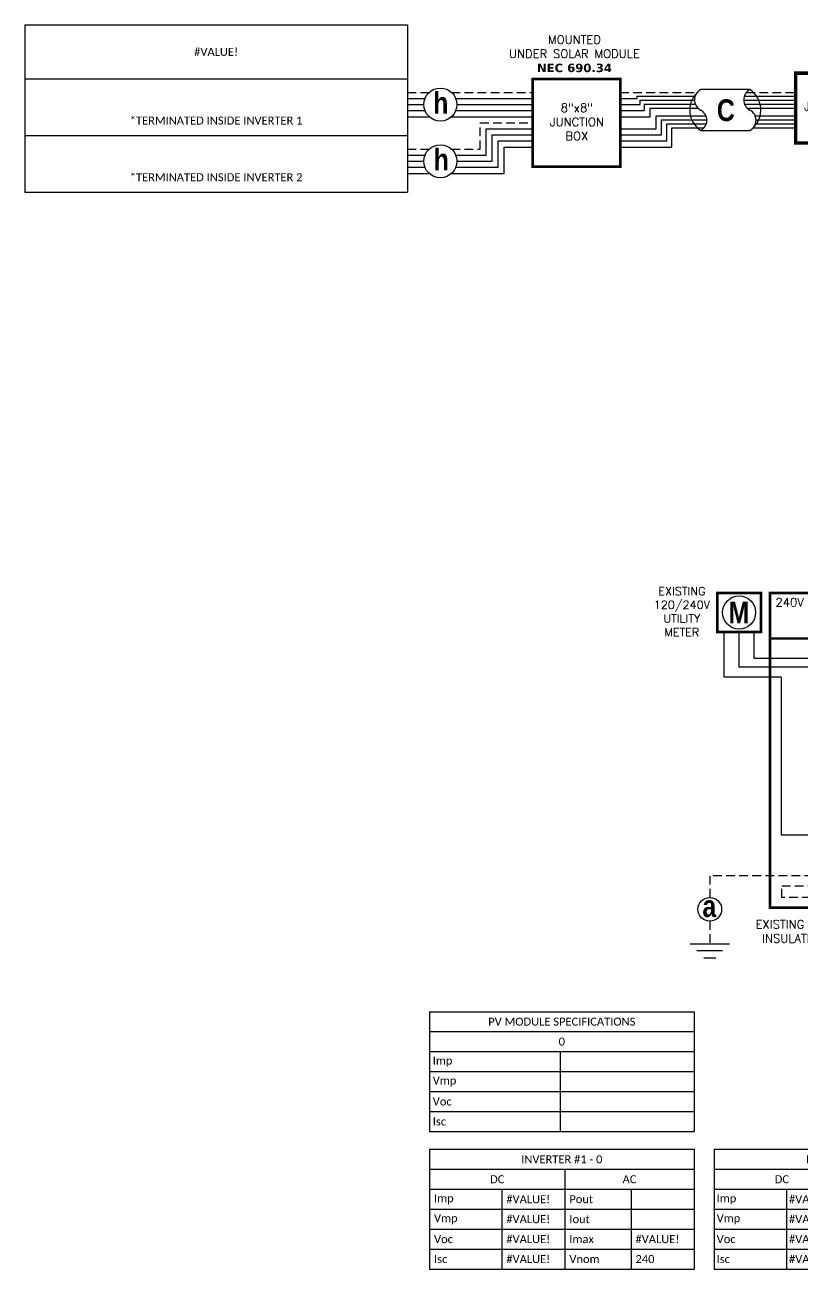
# Model space of a CAD drawing. Header units: feet. Extents: x 7074 to 7867, y 16038 to 16584.
# Drawn here: x 7074 to 7409, y 16038 to 16575 of the extents above; entities that cross this region are included whole.
import ezdxf

# ---------------------------------------------------------------- set-up
doc = ezdxf.new("R2010")
doc.units = ezdxf.units.FT
doc.header["$MEASUREMENT"] = 0
doc.linetypes.add('HIDDEN', pattern=[0.375, 0.25, -0.125])
doc.styles.add('ONE LINE TXT', font='techb___.ttf')
doc.styles.get("Standard").update_dxf_attribs({"font": 'simplex.shx'})

# ---------------------------------------------------------------- blocks, each defined once
blk = doc.blocks.new('*T14')
at = {"color": 0, "lineweight": -2, "transparency": 16777216}
for p, q in [((0, 0), (165.11, 0)), ((0, 0), (0, -72.27)), ((165.11, 0), (165.11, -72.27)), ((0, -23.32), (165.11, -23.32)), ((0, -47.8), (165.11, -47.8)), ((0, -72.27), (165.11, -72.27))]:
    blk.add_line(p, q, dxfattribs=at)
at = {"color": 0, "linetype": 'Continuous', "transparency": 16777216, "char_height": 3.4544, "width": 156.9097, "attachment_point": 5}
for s, insert in [('{\\fCalibri|b0|i0|c0;#VALUE!', (82.56, -11.66)), ('{\\fCalibri|b0|i0|c0;^J^J*TERMINATED INSIDE INVERTER 1', (82.56, -35.56)), ('{\\fCalibri|b0|i0|c0;^J^J*TERMINATED INSIDE INVERTER 2', (82.56, -60.03))]:
    blk.add_mtext(s, dxfattribs=dict(at, insert=insert))
blk = doc.blocks.new('8x8box')
at = {"lineweight": 50, "const_width": 1.19}
blk.add_lwpolyline([(37.78, 0), (0, 0), (0, 37.78), (37.78, 37.78)], close=True, dxfattribs=at)
at = {"color": 1, "char_height": 3.6576, "attachment_point": 5}
for s, width, insert in [(' \\PMOUNTED \\PUNDER SOLAR MODULE\\P{\\fVerdana|b1|i0|c0|p34;NEC 690.34}', 73.0127, (18.01, 51.7)), ('8"x8"  JUNCTION BOX ', 0.4767, (19.03, 19.26))]:
    blk.add_mtext_dynamic_manual_height_columns(s, width=width, gutter_width=7.17, heights=[0], dxfattribs=dict(at, insert=insert))
blk = doc.blocks.new('6x6box')
at = {"lineweight": 50, "const_width": 1.53}
blk.add_lwpolyline([(30.1, 0), (0, 0), (0, 30.1), (30.1, 30.1)], close=True, dxfattribs=at)
at = {"color": 1, "insert": (15.24, 15.71), "char_height": 3.6576, "width": 0.4767, "attachment_point": 5}
blk.add_mtext('6"x6"  JUNCTION BOX  ', dxfattribs=at)
blk = doc.blocks.new('lineTapPanel')
at = {"linetype": 'Continuous'}
h = blk.add_hatch(color=254, dxfattribs=at)
h.dxf.hatch_style = 1
edge = h.paths.add_edge_path()
edge.add_arc((-38.44, 98.34), 1.11, 0, 360)
h = blk.add_hatch(color=254, dxfattribs=at)
h.dxf.hatch_style = 1
edge = h.paths.add_edge_path()
edge.add_arc((-42.47, 94.51), 1.11, 0, 360)
h = blk.add_hatch(color=1, dxfattribs=at)
h.dxf.hatch_style = 1
edge = h.paths.add_edge_path()
edge.add_arc((-42.47, 86.8), 0.291, 0, 360)
h = blk.add_hatch(color=1, dxfattribs=at)
h.dxf.hatch_style = 1
edge = h.paths.add_edge_path()
edge.add_arc((-38.44, 86.8), 0.291, 0, 360)
h = blk.add_hatch(color=1, dxfattribs=at)
h.dxf.hatch_style = 1
edge = h.paths.add_edge_path()
edge.add_arc((-42.47, 77.16), 0.291, 0, 360)
h = blk.add_hatch(color=1, dxfattribs=at)
h.dxf.hatch_style = 1
edge = h.paths.add_edge_path()
edge.add_arc((-38.44, 77.16), 0.291, 0, 360)
h = blk.add_hatch(color=1, dxfattribs=at)
h.dxf.hatch_style = 1
edge = h.paths.add_edge_path()
edge.add_arc((-38.44, 71.16), 0.528, 0, 360)
h = blk.add_hatch(color=1, dxfattribs=at)
h.dxf.hatch_style = 1
edge = h.paths.add_edge_path()
edge.add_arc((-42.47, 67.78), 0.528, 0, 360)
h = blk.add_hatch(color=1, dxfattribs=at)
h.dxf.hatch_style = 1
edge = h.paths.add_edge_path()
edge.add_arc((-38.44, 61.76), 0.528, 0, 360)
h = blk.add_hatch(color=1, dxfattribs=at)
h.dxf.hatch_style = 1
edge = h.paths.add_edge_path()
edge.add_arc((-42.47, 58.38), 0.528, 0, 360)
h = blk.add_hatch(color=1, dxfattribs=at)
h.dxf.hatch_style = 1
edge = h.paths.add_edge_path()
edge.add_arc((-42.47, 48.98), 0.528, 0, 360)
h = blk.add_hatch(color=1, dxfattribs=at)
h.dxf.hatch_style = 1
edge = h.paths.add_edge_path()
edge.add_arc((-38.44, 52.36), 0.528, 0, 360)
h = blk.add_hatch(color=1, dxfattribs=at)
h.dxf.hatch_style = 1
edge = h.paths.add_edge_path()
edge.add_arc((-38.44, 42.95), 0.528, 0, 360)
h = blk.add_hatch(color=1, dxfattribs=at)
h.dxf.hatch_style = 1
edge = h.paths.add_edge_path()
edge.add_arc((-42.47, 39.58), 0.528, 0, 360)
h = blk.add_hatch(color=1, dxfattribs=at)
h.dxf.hatch_style = 1
edge = h.paths.add_edge_path()
edge.add_arc((-38.44, 33.55), 0.528, 0, 360)
h = blk.add_hatch(color=1, dxfattribs=at)
h.dxf.hatch_style = 1
edge = h.paths.add_edge_path()
edge.add_arc((-42.47, 30.17), 0.528, 0, 360)
at = {"color": 155, "true_color": 0x647190}
blk.add_line((-80.92, 126.59), (0, 126.59), dxfattribs=at)
at = {"color": 253, "linetype": 'Continuous'}
for p, q in [((-100.73, 90.2), (-100.73, 109.7)), ((-76.04, 90.2), (-100.73, 90.2)), ((-76.04, 90.2), (-76.04, 22.16)), ((-76.04, 22.16), (-27.25, 22.16)), ((-27.25, 22.16), (-27.25, 17.57)), ((-27.25, 17.57), (-29.89, 17.57)), ((-11.01, 0.16), (-29.89, 0.16)), ((0, 3), (-11.01, 3)), ((-11.01, 3), (-11.01, 0.16))]:
    blk.add_line(p, q, dxfattribs=at)
at = {"color": 10, "linetype": 'Continuous'}
for p, q in [((-94.24, 94.51), (-94.24, 109.7)), ((-43.58, 94.51), (-94.24, 94.51)), ((-42.47, 87.09), (-42.47, 93.4)), ((-41.36, 94.51), (-10.98, 94.51)), ((-10.98, 6), (-10.98, 94.51)), ((-42.47, 30.17), (-42.47, 76.87)), ((-35.88, 67.78), (-45.04, 67.78)), ((-35.88, 58.38), (-45.04, 58.38)), ((-35.88, 48.98), (-45.04, 48.98)), ((-35.88, 39.58), (-45.04, 39.58)), ((-35.88, 30.17), (-45.04, 30.17)), ((0, 6), (-10.98, 6))]:
    blk.add_line(p, q, dxfattribs=at)
at = {"color": 7, "linetype": 'Continuous'}
for p, q in [((-87.75, 98.34), (-87.75, 109.7)), ((-39.56, 98.34), (-87.75, 98.34)), ((-38.44, 87.09), (-38.44, 97.23)), ((-6.96, 9), (-6.96, 98.34)), ((-38.44, 61.76), (-38.44, 76.87)), ((-35.88, 71.16), (-45.04, 71.16)), ((-38.44, 71.16), (-35.88, 71.16)), ((-45.04, 61.76), (-35.88, 61.76)), ((-35.88, 61.76), (-45.04, 61.76)), ((-38.44, 52.36), (-38.44, 61.76)), ((-45.04, 52.36), (-35.88, 52.36)), ((-35.88, 52.36), (-45.04, 52.36)), ((-38.44, 42.95), (-38.44, 52.36)), ((-45.04, 42.95), (-35.88, 42.95)), ((-35.88, 42.95), (-45.04, 42.95)), ((-38.44, 33.55), (-38.44, 42.95)), ((-35.88, 33.55), (-45.04, 33.55))]:
    blk.add_line(p, q, dxfattribs=at)
at = {"lineweight": 50}
blk.add_line((-80.92, 106.95), (0, 106.95), dxfattribs=at)
at = {"color": 7}
for p, q in [((-6.96, 98.34), (-37.33, 98.34)), ((0, 9), (-6.96, 9))]:
    blk.add_line(p, q, dxfattribs=at)
at = {"color": 1, "linetype": 'Continuous'}
for p, q in [((-51.03, -2.51), (-51.03, 20.23)), ((-46.49, 20.23), (-51.03, 20.23)), ((-46.49, 20.23), (-46.49, -2.51)), ((-34.43, -2.43), (-34.43, 20.16)), ((-29.89, 20.16), (-34.43, 20.16)), ((-29.89, 20.16), (-29.89, -2.43)), ((-46.49, -2.51), (-51.03, -2.51)), ((-29.89, -2.43), (-34.43, -2.43))]:
    blk.add_line(p, q, dxfattribs=at)
at = {"color": 4, "linetype": 'Continuous'}
for p, q in [((-47.97, 18.28), (-49.55, 16.71)), ((-31.37, 18.35), (-32.94, 16.78)), ((-47.97, 13.93), (-49.55, 12.36)), ((-31.37, 14), (-32.94, 12.43)), ((-47.97, 9.58), (-49.55, 8.01)), ((-31.37, 9.65), (-32.94, 8.08)), ((-47.97, 5.23), (-49.55, 3.66)), ((-47.97, 0.88), (-49.55, -0.69)), ((-31.37, 5.3), (-32.94, 3.73)), ((-31.37, 0.95), (-32.94, -0.62))]:
    blk.add_line(p, q, dxfattribs=at)
at = {"color": 92, "linetype": 'HIDDEN', "ltscale": 15}
for p, q in [((-51.03, 4.44), (-106.89, 4.44)), ((-106.89, 4.44), (-106.89, -4.87)), ((-75.84, -4.96), (-75.84, 0.09)), ((-75.84, 0.09), (-51.03, 0.09)), ((0, 0), (-6.96, 0)), ((-6.96, -4.96), (-75.84, -4.96)), ((-6.96, 0), (-6.96, -4.96)), ((-106.89, -15.1), (-106.89, -24.84))]:
    blk.add_line(p, q, dxfattribs=at)
at = {"color": 92, "linetype": 'Continuous', "ltscale": 15}
blk.add_line((-34.43, 0.09), (-46.49, 0.09), dxfattribs=at)
at = {"lineweight": 50, "const_width": 1.19}
for points in [[(-103.67, 109.7), (-103.67, 126.59), (-84.82, 126.59), (-84.82, 109.7)], [(-80.92, -9.3), (-80.92, 126.59), (0, 126.59), (0, -9.3)]]:
    blk.add_lwpolyline(points, close=True, dxfattribs=at)
at = {"color": 92, "linetype": 'Continuous', "lineweight": 5, "ltscale": 0.05, "flags": 128}
for points in [[(-45.88, 10.97), (-41.2, 10.97)], [(-43.54, 13.81), (-43.54, 10.97)], [(-42.01, 10.1), (-45.07, 10.1)], [(-42.82, 9.23), (-44.25, 9.23)]]:
    blk.add_lwpolyline(points, dxfattribs=at)
at = {"color": 92, "linetype": 'Continuous', "ltscale": 4, "flags": 128}
for points in [[(-115.37, -24.84), (-98.41, -24.84)], [(-101.35, -27.98), (-112.43, -27.98)], [(-104.29, -31.12), (-109.49, -31.12)]]:
    blk.add_lwpolyline(points, dxfattribs=at)
at = {"linetype": 'Continuous'}
blk.add_circle((-94.24, 118.15), 7.15, dxfattribs=at)
at = {"color": 7, "linetype": 'Continuous'}
for centre, radius in [((-38.44, 98.34), 1.11), ((-38.44, 98.34), 1.11), ((-42.47, 94.51), 1.11), ((-106.89, -9.99), 5.11)]:
    blk.add_circle(centre, radius, dxfattribs=at)
at = {"color": 1, "linetype": 'Continuous'}
for centre, radius in [((-42.47, 86.8), 0.291), ((-38.44, 86.8), 0.291), ((-42.47, 77.16), 0.291), ((-38.44, 77.16), 0.291), ((-38.44, 71.16), 0.528), ((-42.47, 67.78), 0.528), ((-38.44, 61.76), 0.528), ((-42.47, 58.38), 0.528), ((-42.47, 48.98), 0.528), ((-38.44, 52.36), 0.528), ((-38.44, 42.95), 0.528), ((-42.47, 39.58), 0.528), ((-38.44, 33.55), 0.528), ((-42.47, 30.17), 0.528)]:
    blk.add_circle(centre, radius, dxfattribs=at)
at = {"color": 4, "linetype": 'Continuous'}
for centre in [(-48.76, 17.49), (-32.16, 17.57), (-48.76, 13.14), (-32.16, 13.21), (-48.76, 8.79), (-48.76, 4.44), (-32.16, 8.86), (-32.16, 4.51), (-48.76, 0.09), (-32.16, 0.16)]:
    blk.add_circle(centre, 1.11, dxfattribs=at)
at = {"color": 1, "linetype": 'Continuous'}
for centre, radius, start, end in [((-50.14, 81.98), 9.06, 327.8708, 32.1292), ((-46.11, 81.98), 9.06, 327.8708, 32.1292), ((-48.03, 68.62), 3.93, 40.3392, 139.6608), ((-32.88, 68.62), 3.93, 40.3392, 139.6608), ((-48.03, 65.24), 3.93, 40.3392, 139.6608), ((-32.88, 65.24), 3.93, 40.3392, 139.6608), ((-48.03, 59.21), 3.93, 40.3392, 139.6608), ((-48.03, 55.84), 3.93, 40.3392, 139.6608), ((-32.88, 59.21), 3.93, 40.3392, 139.6608), ((-32.88, 55.84), 3.93, 40.3392, 139.6608), ((-48.03, 49.81), 3.93, 40.3392, 139.6608), ((-32.88, 49.81), 3.93, 40.3392, 139.6608), ((-48.03, 46.43), 3.93, 40.3392, 139.6608), ((-32.88, 46.43), 3.93, 40.3392, 139.6608), ((-48.03, 40.41), 3.93, 40.3392, 139.6608), ((-32.88, 40.41), 3.93, 40.3392, 139.6608), ((-48.03, 37.03), 3.93, 40.3392, 139.6608), ((-32.88, 37.03), 3.93, 40.3392, 139.6608), ((-48.03, 31.01), 3.93, 40.3392, 139.6608), ((-32.88, 31.01), 3.93, 40.3392, 139.6608), ((-48.03, 27.63), 3.93, 40.3392, 139.6608), ((-32.88, 27.63), 3.93, 40.3392, 139.6608)]:
    blk.add_arc(centre, radius, start, end, dxfattribs=at)
at = {"color": 253, "linetype": 'Continuous', "style": 'ONE LINE TXT'}
blk.add_text('M', height=9.38, dxfattribs=at).set_placement((-98.8, 113.43))
at = {"color": 4, "linetype": 'Continuous'}
blk.add_text('NEUTRAL', height=1.874, rotation=90, dxfattribs=at).set_placement((-35.08, 4.08))
at = {"color": 1, "attachment_point": 5}
for s, width, gutter_width, heights, insert, char_height in [('EXISTING\\P120/240V UTILITY METER', 0.0523, 7.17, [0], (-118.95, 118.48), 3.5433), ('240V', 0.1481, 0.75, [0], (-72.39, 122.54), 3.658), ('1∅', 0.1481, 0.75, [0], (-5.31, 122.54), 3.658), ('serA MAIN BREAKER\\PserA BUSBAR', 72.4998, 0.75, [0], (-39.75, 113.14), 3.6576), ('EXISTING MAIN BREAKER LOAD CENTER INSULATED LINE TAPS INSTALLED ON MAIN FEEDERS\\P{\\fVerdana|b1|i0|c0|p34;NEC 690.64}', 98.9176, 7.17, [106.42], (-39.63, -25.66), 3.6576)]:
    blk.add_mtext_dynamic_manual_height_columns(s, width=width, gutter_width=gutter_width, heights=heights, dxfattribs=dict(at, insert=insert, char_height=char_height))
at = {"color": 4, "linetype": 'Continuous', "insert": (-46.25, 82.15), "char_height": 1.874, "attachment_point": 5, "rotation": 90}
blk.add_mtext_dynamic_manual_height_columns('2pserA\\PMAIN', width=0.1481, gutter_width=0.75, heights=[0], dxfattribs=at)
at = {"color": 1, "linetype": 'Continuous', "insert": (-110.08, -3.93), "char_height": 9.3833, "attachment_point": 1, "style": 'ONE LINE TXT'}
blk.add_mtext_dynamic_manual_height_columns('{\\W1;\\C256;a}', width=0.1385, gutter_width=2.13, heights=[0], dxfattribs=at)
blk = doc.blocks.new('*U23')
at = {"color": 7}
blk.add_blockref('lineTapPanel', (0, 0), dxfattribs=at)
blk = doc.blocks.new('*T24')
at = {"color": 0, "lineweight": -2, "transparency": 16777216}
for p, q in [((0, 0), (114.19, 0)), ((0, 0), (0, -51.7)), ((114.19, 0), (114.19, -51.7)), ((0, -8.62), (114.19, -8.62)), ((58.43, -8.62), (58.43, -51.7)), ((0, -17.23), (114.19, -17.23)), ((31.22, -17.23), (31.22, -51.7)), ((86.98, -17.23), (86.98, -51.7)), ((0, -25.85), (114.19, -25.85)), ((0, -34.47), (114.19, -34.47)), ((0, -43.08), (114.19, -43.08)), ((0, -51.7), (114.19, -51.7))]:
    blk.add_line(p, q, dxfattribs=at)
at = {"color": 0, "linetype": 'Continuous', "transparency": 16777216, "char_height": 3.4544}
for s, insert, width, attachment_point in [('{\\fCalibri|b0|i0|c0;INVERTER #1 - 0', (57.09, -4.31), 110.3293, 5), ('{\\fCalibri|b0|i0|c0;DC', (29.22, -12.93), 54.5755, 5), ('{\\fCalibri|b0|i0|c0;AC', (86.31, -12.93), 51.8976, 5), ('{\\fCalibri|b0|i0|c0;Imp', (1.93, -21.54), 27.3681, 4), ('{\\fCalibri|b0|i0|c0;#VALUE!', (33.15, -21.54), 23.3513, 4), ('{\\fCalibri|b0|i0|c0;Pout', (60.36, -21.54), 24.6902, 4), ('{\\fCalibri|b0|i0|c0;', (88.91, -21.54), 23.3513, 4), ('{\\fCalibri|b0|i0|c0;Vmp', (1.93, -30.16), 27.3681, 4), ('{\\fCalibri|b0|i0|c0;#VALUE!', (33.15, -30.16), 23.3513, 4), ('{\\fCalibri|b0|i0|c0;Iout', (60.36, -30.16), 24.6902, 4), ('{\\fCalibri|b0|i0|c0;', (88.91, -30.16), 23.3513, 4), ('{\\fCalibri|b0|i0|c0;Voc', (1.93, -38.78), 27.3681, 4), ('{\\fCalibri|b0|i0|c0;#VALUE!', (33.15, -38.78), 23.3513, 4), ('{\\fCalibri|b0|i0|c0;Imax', (60.36, -38.78), 24.6902, 4), ('{\\fCalibri|b0|i0|c0;#VALUE!', (88.91, -38.78), 23.3513, 4), ('{\\fCalibri|b0|i0|c0;Isc', (1.93, -47.39), 27.3681, 4), ('{\\fCalibri|b0|i0|c0;#VALUE!', (33.15, -47.39), 23.3513, 4), ('{\\fCalibri|b0|i0|c0;Vnom', (60.36, -47.39), 24.6902, 4), ('{\\fCalibri|b0|i0|c0;240', (88.91, -47.39), 23.3513, 4)]:
    blk.add_mtext(s, dxfattribs=dict(at, insert=insert, width=width, attachment_point=attachment_point))
blk = doc.blocks.new('*T25')
at = {"color": 0, "lineweight": -2, "transparency": 16777216}
for p, q in [((0, 0), (114.19, 0)), ((0, 0), (0, -51.7)), ((114.19, 0), (114.19, -51.7)), ((0, -8.62), (114.19, -8.62)), ((58.43, -8.62), (58.43, -51.7)), ((0, -17.23), (114.19, -17.23)), ((31.22, -17.23), (31.22, -51.7)), ((86.98, -17.23), (86.98, -51.7)), ((0, -25.85), (114.19, -25.85)), ((0, -34.47), (114.19, -34.47)), ((0, -43.08), (114.19, -43.08)), ((0, -51.7), (114.19, -51.7))]:
    blk.add_line(p, q, dxfattribs=at)
at = {"color": 0, "linetype": 'Continuous', "transparency": 16777216, "char_height": 3.4544}
for s, insert, width, attachment_point in [('{\\fCalibri|b0|i0|c0;INVERTER #2 - 0', (57.09, -4.31), 112.0547, 5), ('{\\fCalibri|b0|i0|c0;DC', (29.22, -12.93), 56.3009, 5), ('{\\fCalibri|b0|i0|c0;AC', (86.31, -12.93), 53.623, 5), ('{\\fCalibri|b0|i0|c0;Imp', (1.07, -21.54), 29.0935, 4), ('{\\fCalibri|b0|i0|c0;#VALUE!', (32.29, -21.54), 25.0767, 4), ('{\\fCalibri|b0|i0|c0;Pout', (59.5, -21.54), 26.4156, 4), ('{\\fCalibri|b0|i0|c0;', (88.04, -21.54), 25.0767, 4), ('{\\fCalibri|b0|i0|c0;Vmp', (1.07, -30.16), 29.0935, 4), ('{\\fCalibri|b0|i0|c0;#VALUE!', (32.29, -30.16), 25.0767, 4), ('{\\fCalibri|b0|i0|c0;Iout', (59.5, -30.16), 26.4156, 4), ('{\\fCalibri|b0|i0|c0;', (88.04, -30.16), 25.0767, 4), ('{\\fCalibri|b0|i0|c0;Voc', (1.07, -38.78), 29.0935, 4), ('{\\fCalibri|b0|i0|c0;#VALUE!', (32.29, -38.78), 25.0767, 4), ('{\\fCalibri|b0|i0|c0;Imax', (59.5, -38.78), 26.4156, 4), ('{\\fCalibri|b0|i0|c0;#VALUE!', (88.04, -38.78), 25.0767, 4), ('{\\fCalibri|b0|i0|c0;Isc', (1.07, -47.39), 29.0935, 4), ('{\\fCalibri|b0|i0|c0;#VALUE!', (32.29, -47.39), 25.0767, 4), ('{\\fCalibri|b0|i0|c0;Vnom', (59.5, -47.39), 26.4156, 4), ('{\\fCalibri|b0|i0|c0;240', (88.04, -47.39), 25.0767, 4)]:
    blk.add_mtext(s, dxfattribs=dict(at, insert=insert, width=width, attachment_point=attachment_point))
blk = doc.blocks.new('*T26')
at = {"color": 0, "lineweight": -2, "transparency": 16777216}
for p, q in [((0, 0), (114.19, 0)), ((0, 0), (0, -51.69)), ((114.19, 0), (114.19, -51.69)), ((0, -8.62), (114.19, -8.62)), ((0, -17.23), (114.19, -17.23)), ((56.41, -17.23), (56.41, -51.69)), ((0, -25.85), (114.19, -25.85)), ((0, -34.46), (114.19, -34.46)), ((0, -43.08), (114.19, -43.08)), ((0, -51.69), (114.19, -51.69))]:
    blk.add_line(p, q, dxfattribs=at)
at = {"color": 0, "linetype": 'Continuous', "transparency": 16777216, "char_height": 3.4544}
for s, insert, width, attachment_point in [('{\\fCalibri|b0|i0|c0;PV MODULE SPECIFICATIONS', (57.09, -4.31), 111.433, 5), ('{\\fCalibri|b0|i0|c0;0', (57.09, -12.92), 111.433, 5), ('{\\fCalibri|b0|i0|c0;Imp', (1.38, -21.54), 53.6551, 4), ('{\\fCalibri|b0|i0|c0;', (57.78, -21.54), 55.0254, 4), ('{\\fCalibri|b0|i0|c0;Vmp', (1.38, -30.15), 53.6551, 4), ('{\\fCalibri|b0|i0|c0;', (57.78, -30.15), 55.0254, 4), ('{\\fCalibri|b0|i0|c0;Voc', (1.38, -38.77), 53.6551, 4), ('{\\fCalibri|b0|i0|c0;', (57.78, -38.77), 55.0254, 4), ('{\\fCalibri|b0|i0|c0;Isc', (1.38, -47.39), 53.6551, 4), ('{\\fCalibri|b0|i0|c0;', (57.78, -47.39), 55.0254, 4)]:
    blk.add_mtext(s, dxfattribs=dict(at, insert=insert, width=width, attachment_point=attachment_point))

msp = doc.modelspace()

# ---------------------------------------------------------------- linework, layer by layer
at = {"color": 92, "linetype": 'HIDDEN', "ltscale": 15}
for p, q in [((7238.72, 16545.44), (7248.13, 16545.44)), ((7257.82, 16545.44), (7292.86, 16545.44)), ((7330.64, 16545.44), (7363.87, 16545.45)), ((7385.11, 16545.45), (7406.49, 16545.45)), ((7270.1, 16520.97), (7270.1, 16532.34)), ((7270.1, 16532.34), (7292.86, 16532.34)), ((7238.72, 16520.97), (7248.13, 16520.97)), ((7257.82, 16520.97), (7270.1, 16520.97))]:
    msp.add_line(p, q, dxfattribs=at)
at = {"color": 7, "linetype": 'Continuous'}
for p, q in [((7238.72, 16542.82), (7246.53, 16542.82)), ((7259.62, 16542.82), (7292.86, 16542.82)), ((7330.64, 16542.82), (7337.85, 16542.82)), ((7337.85, 16543.75), (7362.93, 16543.75)), ((7337.85, 16543.75), (7337.85, 16542.82)), ((7386.6, 16546.65), (7365.36, 16546.65)), ((7384.17, 16543.75), (7406.54, 16543.75)), ((7238.72, 16537.58), (7246.53, 16537.58)), ((7259.62, 16537.58), (7292.86, 16537.58)), ((7330.64, 16537.58), (7341.01, 16537.58)), ((7341.01, 16540.37), (7363.06, 16540.37)), ((7341.01, 16540.37), (7341.01, 16537.58)), ((7384.3, 16540.37), (7406.48, 16540.37)), ((7346.15, 16535.29), (7367.66, 16535.29)), ((7346.15, 16529.71), (7346.15, 16535.29)), ((7350.73, 16531.91), (7367.79, 16531.91)), ((7350.73, 16524.47), (7350.73, 16531.91)), ((7388.9, 16535.29), (7406.7, 16535.29)), ((7389.03, 16531.91), (7406.65, 16531.91)), ((7272.72, 16518.35), (7272.72, 16529.71)), ((7272.72, 16529.71), (7292.86, 16529.71)), ((7330.64, 16529.71), (7346.15, 16529.71)), ((7365.36, 16529.02), (7386.6, 16529.02)), ((7277.96, 16513.11), (7277.96, 16524.47)), ((7277.96, 16524.47), (7292.86, 16524.47)), ((7330.64, 16524.47), (7350.73, 16524.47)), ((7238.72, 16518.35), (7246.53, 16518.35)), ((7259.62, 16518.35), (7272.72, 16518.35)), ((7238.72, 16513.11), (7246.53, 16513.11)), ((7259.62, 16513.11), (7277.96, 16513.11))]:
    msp.add_line(p, q, dxfattribs=at)
at = {"color": 253, "linetype": 'Continuous'}
for p, q in [((7339.22, 16542.06), (7362.7, 16542.06)), ((7339.22, 16540.2), (7339.22, 16542.06)), ((7383.94, 16542.06), (7406.49, 16542.06)), ((7238.72, 16540.2), (7245.84, 16540.2)), ((7260.12, 16540.2), (7292.86, 16540.2)), ((7330.64, 16540.2), (7339.22, 16540.2)), ((7343.55, 16538.68), (7364.19, 16538.68)), ((7343.55, 16534.96), (7343.55, 16538.68)), ((7385.44, 16538.68), (7406.38, 16538.68)), ((7238.72, 16534.96), (7248.13, 16534.96)), ((7257.82, 16534.96), (7292.86, 16534.96)), ((7330.64, 16534.96), (7343.55, 16534.96)), ((7348.5, 16533.6), (7368.02, 16533.6)), ((7348.5, 16527.09), (7348.5, 16533.6)), ((7389.27, 16533.6), (7406.49, 16533.6)), ((7275.34, 16515.73), (7275.34, 16527.09)), ((7275.34, 16527.09), (7292.86, 16527.09)), ((7330.64, 16527.09), (7348.5, 16527.09)), ((7352.86, 16521.85), (7352.86, 16530.22)), ((7352.86, 16530.21), (7366.85, 16530.21)), ((7388.1, 16530.21), (7406.49, 16530.22)), ((7280.59, 16510.49), (7280.59, 16521.85)), ((7280.59, 16521.85), (7292.86, 16521.85)), ((7330.64, 16521.85), (7352.86, 16521.85)), ((7238.72, 16515.73), (7245.84, 16515.73)), ((7260.12, 16515.73), (7275.34, 16515.73)), ((7238.72, 16510.49), (7248.13, 16510.49)), ((7257.82, 16510.49), (7280.59, 16510.49))]:
    msp.add_line(p, q, dxfattribs=at)
at = {"color": 7, "linetype": 'Continuous'}
for centre in [(7252.98, 16540.2), (7252.98, 16515.73)]:
    msp.add_circle(centre, 7.14, dxfattribs=at)
for centre, start, end in [((7371.21, 16537.83), 133.9732, 236.4265), ((7380.75, 16537.83), 313.9732, 56.4265)]:
    msp.add_arc(centre, 10.58, start, end, dxfattribs=at)
at = {"linetype": 'Continuous'}
for centre, start, end in [((7367.67, 16542.24), 117.6639, 242.3361), ((7388.91, 16542.24), 117.6639, 242.3361), ((7363.05, 16533.42), 297.6639, 62.3361), ((7384.29, 16533.42), 297.6639, 62.3361)]:
    msp.add_arc(centre, 4.98, start, end, dxfattribs=at)

# ---------------------------------------------------------------- block references
for name, p in [('*T14', (7073.61, 16574.59)), ('*T26', (7248.31, 16148.64)), ('*T24', (7248.31, 16089.23)), ('*T25', (7371.19, 16089.23))]:
    msp.add_blockref(name, p)
at = {"color": 7}
for name, p in [('8x8box', (7292.86, 16513.44)), ('6x6box', (7406.38, 16523.63)), ('*U23', (7476.18, 16202.82))]:
    msp.add_blockref(name, p, dxfattribs=at)

# ---------------------------------------------------------------- texts
at = {"color": 1, "linetype": 'Continuous', "char_height": 9.3833, "attachment_point": 1, "style": 'ONE LINE TXT'}
for s, insert in [('{\\W1;\\C256;h}', (7249.88, 16545.59)), ('{\\W1;\\C256;C}', (7372.33, 16542.46)), ('{\\W1;\\C256;h}', (7250.08, 16521.12))]:
    msp.add_mtext_dynamic_manual_height_columns(s, width=0.1385, gutter_width=2.13, heights=[0], dxfattribs=dict(at, insert=insert))

doc.saveas('drawing.dxf')
